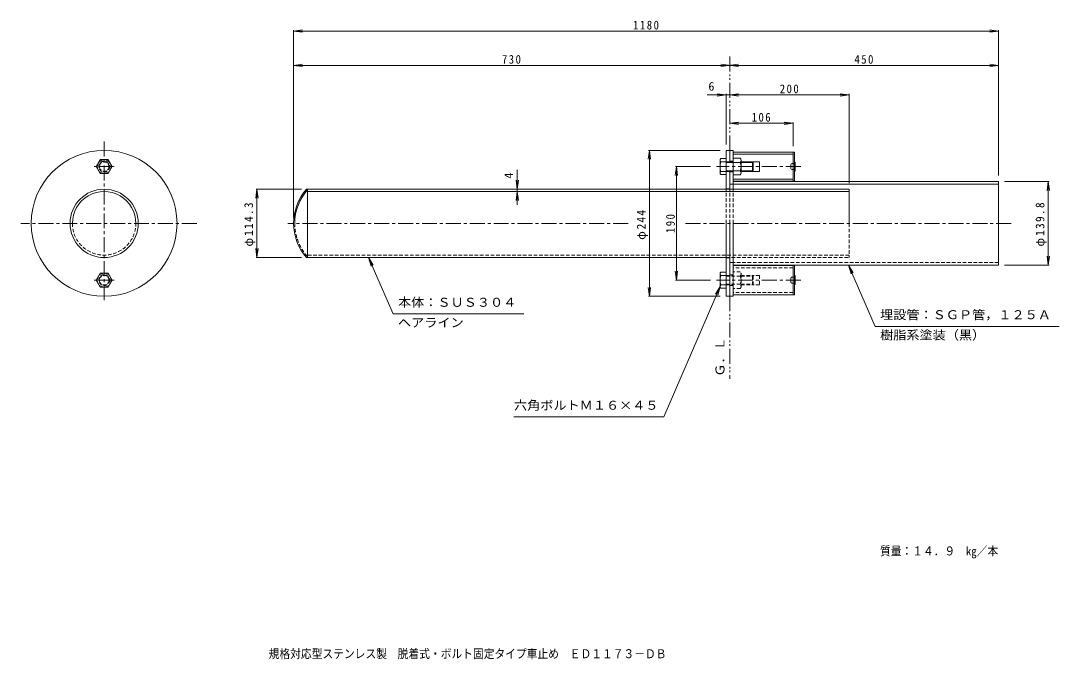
# Model space of a CAD drawing. Units: millimetres, scale not verified. Extents: x -881 to 857, y -682 to 387.
import ezdxf
from ezdxf.enums import TextEntityAlignment as Align

# ---------------------------------------------------------------- set-up
doc = ezdxf.new("R2010")
doc.units = ezdxf.units.MM
doc.header["$LTSCALE"] = 5
for name, pattern in [('CHAIN1', [8, 5, -1, 1, -1]), ('DASHED1', [1.8, 1.2, -0.6]), ('DOUBLE_CHAIN1', [8.8, 5, -1, 0.6, -0.6, 0.6, -1])]:
    doc.linetypes.add(name, pattern=pattern)
for name, color, linetype, lineweight in [('0-0_通り芯', 2, 'Continuous', 9), ('0-1_躯体', 3, 'Continuous', 9), ('0-3_建具', 6, 'Continuous', 9), ('0-5_寸法', 5, 'Continuous', 5), ('0-6_ハッチ', 3, 'Continuous', 9), ('0-F', 7, 'Continuous', 9)]:
    doc.layers.add(name, color=color, linetype=linetype, lineweight=lineweight)
doc.layers.add('0-4_その他', color=2, linetype='Continuous')
doc.layers.add('F-5_F-5ﾚｲﾔ', color=2, linetype='Continuous')
doc.styles.add('ＭＳ ゴシック', font='')
doc.styles.get('ＭＳ ゴシック').set_extended_font_data('MS Gothic')

msp = doc.modelspace()

# ---------------------------------------------------------------- linework, layer by layer
at = {"layer": '0-0_通り芯', "color": 4, "linetype": 'CHAIN1'}
for p, q in [((-741.892, -80.611), (-741.892, 188.394)), ((-586.845, 47.647), (-881.458, 47.647)), ((135.122, 47.647), (-434.515, 47.647)), ((776.361, 47.647), (228.83, 47.647))]:
    msp.add_line(p, q, dxfattribs=at)
at = {"layer": '0-0_通り芯'}
for p, q in [((322.792, 156.497), (311.149, 156.497)), ((311.149, 128.797), (311.149, 156.497)), ((289.149, 153.335), (289.149, 131.96)), ((290.162, 156.022), (299.149, 156.022)), ((290.162, 150.647), (311.149, 150.647)), ((299.149, 156.022), (299.149, 129.272)), ((299.149, 149.565), (311.149, 149.565)), ((322.792, 149.569), (311.149, 149.569)), ((324.149, 132.262), (324.149, 153.033)), ((324.149, 150.647), (343.066, 150.647)), ((324.149, 149.565), (344.149, 149.565)), ((344.149, 149.565), (343.066, 150.647)), ((343.066, 150.647), (343.066, 134.647)), ((344.149, 135.73), (344.149, 149.565)), ((290.162, 134.647), (311.149, 134.647)), ((290.162, 129.272), (299.149, 129.272)), ((299.149, 135.73), (311.149, 135.73)), ((322.792, 135.726), (311.149, 135.726)), ((322.792, 128.797), (311.149, 128.797)), ((324.149, 135.73), (344.149, 135.73)), ((324.149, 134.647), (343.066, 134.647)), ((343.066, 134.647), (344.149, 135.73)), ((290.162, -33.978), (299.149, -33.978)), ((299.149, -60.728), (299.149, -33.978)), ((289.149, -58.04), (289.149, -36.665)), ((290.162, -39.353), (299.149, -39.353)), ((290.162, -55.353), (299.149, -55.353)), ((290.162, -60.728), (299.149, -60.728))]:
    msp.add_line(p, q, dxfattribs=at)
at = {"layer": '0-0_通り芯', "color": 4}
for p, q in [((505.149, 104.797), (-403.283, 104.797)), ((-401.351, -9.503), (-401.351, 104.797)), ((505.149, 104.797), (505.149, 47.647)), ((505.149, 100.797), (-401.351, 100.797)), ((299.149, -9.503), (-403.283, -9.503))]:
    msp.add_line(p, q, dxfattribs=at)
at = {"layer": '0-0_通り芯', "color": 4, "linetype": 'DASHED1'}
for p, q in [((505.149, 47.647), (505.149, -9.503)), ((505.149, -5.503), (-401.351, -5.503)), ((299.149, -9.503), (505.149, -9.503))]:
    msp.add_line(p, q, dxfattribs=at)
at = {"layer": '0-0_通り芯', "linetype": 'DASHED1'}
for p, q in [((322.792, -33.503), (311.149, -33.503)), ((311.149, -33.503), (311.149, -61.203)), ((299.149, -39.353), (311.149, -39.353)), ((299.149, -40.435), (311.149, -40.435)), ((322.792, -40.431), (311.149, -40.431)), ((324.149, -36.967), (324.149, -57.739)), ((324.149, -39.353), (343.066, -39.353)), ((324.149, -40.435), (344.149, -40.435)), ((343.066, -39.353), (344.149, -40.435)), ((343.066, -55.353), (343.066, -39.353)), ((344.149, -40.435), (344.149, -54.27)), ((299.149, -54.27), (311.149, -54.27)), ((299.149, -55.353), (311.149, -55.353)), ((322.792, -54.275), (311.149, -54.275)), ((322.792, -61.203), (311.149, -61.203)), ((324.149, -54.27), (344.149, -54.27)), ((324.149, -55.353), (343.066, -55.353)), ((344.149, -54.27), (343.066, -55.353))]:
    msp.add_line(p, q, dxfattribs=at)
at = {"layer": '0-0_通り芯', "color": 4}
msp.add_circle((-741.892, 47.647), 57.15, dxfattribs=at)
at = {"layer": '0-0_通り芯'}
for centre, radius, start, end in [((319.048, 153.033), 5.101, 317.22217, 42.77783), ((293.219, 153.335), 4.07, 138.67599, 221.32451), ((321.23, 142.647), 32.081, 165.56003, 194.44019), ((305.814, 142.647), 18.335, 337.81938, 22.18069), ((293.219, 131.96), 4.07, 138.67543, 221.32401), ((319.048, 132.262), 5.101, 317.22217, 42.77783), ((293.219, -36.665), 4.07, 138.67599, 221.32457), ((321.23, -47.353), 32.081, 165.55981, 194.43997), ((293.219, -58.04), 4.07, 138.67549, 221.32401)]:
    msp.add_arc(centre, radius, start, end, dxfattribs=at)
at = {"layer": '0-0_通り芯', "color": 4}
for centre, radius, start, end in [((-338.351, 47.647), 86.5, 138.6472, 221.3528), ((-741.892, 47.647), 53.15, 0, 180.00096), ((-338.351, 47.647), 84.5, 138.20741, 180)]:
    msp.add_arc(centre, radius, start, end, dxfattribs=at)
at = {"layer": '0-0_通り芯', "color": 4, "linetype": 'DASHED1'}
for centre, radius, start, end in [((-741.892, 47.647), 53.15, 180.00096, 0), ((-338.351, 47.647), 84.5, 180, 221.79259)]:
    msp.add_arc(centre, radius, start, end, dxfattribs=at)
at = {"layer": '0-0_通り芯', "linetype": 'DASHED1'}
for centre, radius, start, end in [((319.048, -36.967), 5.101, 317.22217, 42.77783), ((305.814, -47.353), 18.335, 337.81931, 22.18062), ((319.048, -57.739), 5.101, 317.22217, 42.77783)]:
    msp.add_arc(centre, radius, start, end, dxfattribs=at)
at = {"layer": '0-1_躯体'}
for p, q in [((311.149, 169.647), (299.149, 169.647)), ((299.149, 169.647), (299.149, 104.797)), ((305.149, 169.647), (305.149, 150.647)), ((311.149, 169.647), (311.149, 150.647)), ((311.149, 151.647), (305.149, 151.647)), ((355.149, 150.647), (324.149, 150.647)), ((355.149, 150.647), (355.149, 134.647)), ((305.149, 134.647), (305.149, 104.797)), ((311.149, 133.647), (305.149, 133.647)), ((311.149, 134.647), (311.149, 104.797)), ((355.149, 134.647), (324.149, 134.647)), ((305.149, 105.397), (299.149, 105.397)), ((311.149, 113.047), (305.149, 113.047)), ((299.149, 47.647), (299.149, -74.353)), ((305.149, 47.647), (305.149, -74.353)), ((311.149, 47.647), (311.149, -39.353)), ((311.149, -55.353), (311.149, -74.353)), ((311.149, -74.353), (299.149, -74.353))]:
    msp.add_line(p, q, dxfattribs=at)
at = {"layer": '0-1_躯体', "linetype": 'CHAIN1'}
for p, q in [((-724.902, 142.647), (-758.408, 142.647)), ((-724.902, -47.353), (-758.408, -47.353))]:
    msp.add_line(p, q, dxfattribs=at)
at = {"layer": '0-1_躯体', "linetype": 'DASHED1'}
for p, q in [((299.149, 47.647), (299.149, 104.797)), ((305.149, 47.647), (305.149, 104.797)), ((311.149, 47.647), (311.149, 104.797)), ((305.149, -10.103), (299.149, -10.103)), ((311.149, -17.753), (305.149, -17.753)), ((311.149, -38.353), (305.149, -38.353)), ((311.149, -55.353), (311.149, -39.353)), ((355.149, -39.353), (343.066, -39.353)), ((355.149, -39.353), (355.149, -55.353)), ((311.149, -56.353), (305.149, -56.353)), ((355.149, -55.353), (343.066, -55.353))]:
    msp.add_line(p, q, dxfattribs=at)
at = {"layer": '0-1_躯体', "color": 2}
for points in [[(-728.517, 142.647), (-735.204, 154.231), (-748.579, 154.231), (-755.267, 142.647), (-748.579, 131.064), (-735.204, 131.064)], [(-728.517, -47.353), (-735.204, -58.936), (-748.579, -58.936), (-755.267, -47.353), (-748.579, -35.77), (-735.204, -35.77)]]:
    msp.add_lwpolyline(points, close=True, dxfattribs=at)
for centre in [(-741.892, 142.647), (-741.892, -47.353)]:
    msp.add_circle(centre, 11.583, dxfattribs=at)
at = {"layer": '0-1_躯体', "linetype": 'DASHED1'}
for centre, radius in [((-741.892, 142.647), 9), ((-741.892, 142.647), 8), ((-741.892, -47.353), 9), ((-741.892, -47.353), 8)]:
    msp.add_circle(centre, radius, dxfattribs=at)
at = {"layer": '0-1_躯体'}
msp.add_arc((-741.892, 47.647), 122, 0.00015, 0, dxfattribs=at)
at = {"layer": '0-3_建具'}
for p, q in [((411.149, 166.947), (311.149, 166.947)), ((411.149, 163.447), (311.149, 163.447)), ((411.149, 118.347), (411.149, 166.947)), ((411.149, 121.847), (311.149, 121.847)), ((411.149, 118.347), (311.149, 118.347)), ((755.149, 117.547), (311.149, 117.547)), ((755.149, 113.047), (311.149, 113.047)), ((755.149, -22.253), (755.149, 117.547)), ((755.149, -22.253), (311.149, -22.253)), ((411.149, -23.053), (311.149, -23.053)), ((411.149, -23.053), (411.149, -71.653)), ((411.149, -71.653), (311.149, -71.653))]:
    msp.add_line(p, q, dxfattribs=at)
at = {"layer": '0-3_建具', "linetype": 'CHAIN1'}
for p, q in [((424.028, 142.647), (282.999, 142.647)), ((424.028, -47.353), (282.999, -47.353))]:
    msp.add_line(p, q, dxfattribs=at)
at = {"layer": '0-3_建具', "linetype": 'DASHED1'}
for p, q in [((755.149, -17.753), (311.149, -17.753)), ((411.149, -26.553), (311.149, -26.553)), ((411.149, -68.153), (311.149, -68.153))]:
    msp.add_line(p, q, dxfattribs=at)
at = {"layer": '0-5_寸法'}
for p, q in [((413.449, 166.947), (411.149, 166.947)), ((413.449, 118.347), (413.449, 166.947)), ((413.449, 118.347), (411.149, 118.347)), ((413.449, -23.053), (411.149, -23.053)), ((413.449, -23.053), (413.449, -71.653)), ((413.449, -71.653), (411.149, -71.653))]:
    msp.add_line(p, q, dxfattribs=at)
at = {"layer": '0-6_ハッチ', "color": 6, "linetype": 'DOUBLE_CHAIN1'}
for p, q in [((305.149, 169.647), (305.149, 330.104)), ((305.149, -74.353), (305.149, -212.184))]:
    msp.add_line(p, q, dxfattribs=at)
at = {"layer": '0-6_ハッチ'}
for p, q in [((407.449, 145.647), (407.449, 139.647)), ((409.449, 147.647), (413.449, 147.647)), ((414.449, 150.147), (413.449, 150.147)), ((414.449, 150.147), (414.449, 135.147)), ((409.449, 137.647), (413.449, 137.647)), ((414.449, 135.147), (413.449, 135.147)), ((414.449, -39.853), (413.449, -39.853)), ((414.449, -39.853), (414.449, -54.853)), ((414.449, -54.853), (413.449, -54.853))]:
    msp.add_line(p, q, dxfattribs=at)
at = {"layer": '0-6_ハッチ', "linetype": 'DASHED1'}
for p, q in [((407.449, -44.353), (407.449, -50.353)), ((409.449, -42.353), (413.449, -42.353)), ((409.449, -52.353), (413.449, -52.353))]:
    msp.add_line(p, q, dxfattribs=at)
at = {"layer": '0-6_ハッチ'}
for centre, start, end in [((409.449, 145.647), 90.00214, 180), ((409.449, 139.647), 180, 269.99786)]:
    msp.add_arc(centre, 2, start, end, dxfattribs=at)
at = {"layer": '0-6_ハッチ', "linetype": 'DASHED1'}
for centre, start, end in [((409.449, -44.353), 90.00214, 180), ((409.449, -50.353), 180, 269.99786)]:
    msp.add_arc(centre, 2, start, end, dxfattribs=at)
at = {"layer": '0-F'}
for p, q in [((-424.851, 369.337), (-409.98, 371.295)), ((-424.851, 57.647), (-424.851, 370.837)), ((-424.851, 369.337), (755.149, 369.337)), ((-424.851, 369.337), (-409.98, 367.379)), ((755.149, 369.337), (740.277, 371.295)), ((755.149, 369.337), (740.277, 367.379)), ((755.149, 127.547), (755.149, 370.837)), ((-424.851, 312.009), (-409.98, 313.967)), ((320.02, 310.051), (290.277, 313.967)), ((320.02, 313.967), (290.277, 310.051)), ((755.149, 312.009), (740.277, 313.967)), ((-424.851, 312.009), (755.149, 312.009)), ((-424.851, 312.009), (-409.98, 310.051)), ((755.149, 312.009), (740.277, 310.051)), ((267.428, 262.659), (505.149, 262.659)), ((299.149, 262.659), (284.277, 264.616)), ((299.149, 262.659), (284.277, 260.701)), ((299.149, 179.647), (299.149, 264.159)), ((305.149, 262.659), (320.02, 264.616)), ((305.149, 262.659), (320.02, 260.701)), ((505.149, 262.659), (490.277, 264.616)), ((505.149, 262.659), (490.277, 260.701)), ((505.149, 114.797), (505.149, 264.159)), ((305.149, 215.134), (320.02, 217.092)), ((305.149, 215.134), (411.149, 215.134)), ((305.149, 215.134), (320.02, 213.176)), ((411.149, 215.134), (396.277, 217.092)), ((411.149, 215.134), (396.277, 213.176)), ((411.149, 176.947), (411.149, 216.634)), ((170.836, 169.647), (168.878, 154.776)), ((289.149, 169.647), (169.336, 169.647)), ((170.836, -74.353), (170.836, 169.647)), ((170.836, 169.647), (172.794, 154.776)), ((215.948, 142.647), (213.991, 127.776)), ((272.999, 142.647), (214.448, 142.647)), ((215.948, -47.353), (215.948, 142.647)), ((215.948, 142.647), (217.906, 127.776)), ((-50.418, 137.173), (-50.418, 78.862)), ((-486.229, 104.797), (-488.187, 89.926)), ((-411.351, 104.797), (-487.729, 104.797)), ((-486.229, -9.503), (-486.229, 104.797)), ((-486.229, 104.797), (-484.271, 89.926)), ((-50.418, 104.797), (-52.376, 119.669)), ((-50.418, 104.797), (-48.46, 119.669)), ((765.149, 117.547), (839.801, 117.547)), ((838.301, 117.547), (836.343, 102.676)), ((838.301, -22.253), (838.301, 117.547)), ((838.301, 117.547), (840.259, 102.676)), ((-50.418, 100.798), (-52.376, 85.926)), ((-50.418, 100.798), (-48.46, 85.926)), ((-486.229, -9.503), (-488.187, 5.369)), ((-486.229, -9.503), (-484.271, 5.369)), ((-411.351, -9.503), (-487.729, -9.503)), ((-258.358, -103.87), (-299.227, -9.503)), ((-299.227, -9.503), (-291.52, -22.371)), ((-299.227, -9.503), (-295.113, -23.928)), ((838.301, -22.253), (836.343, -7.381)), ((838.301, -22.253), (840.259, -7.381)), ((215.948, -47.353), (213.991, -32.481)), ((215.948, -47.353), (217.906, -32.481)), ((504.225, -22.253), (508.339, -36.678)), ((765.149, -22.253), (839.801, -22.253)), ((272.999, -47.353), (214.448, -47.353)), ((170.836, -74.353), (168.878, -59.481)), ((170.836, -74.353), (172.794, -59.481)), ((289.149, -58.04), (281.442, -70.909)), ((289.149, -74.353), (169.336, -74.353)), ((-258.358, -103.87), (-39.207, -103.87)), ((548.568, -124.641), (856.69, -124.641)), ((-55.923, -276.109), (194.706, -276.109))]:
    msp.add_line(p, q, dxfattribs=at)
for points in [[(548.568, -124.641), (504.225, -22.253), (511.932, -35.121)], [(194.706, -276.109), (289.149, -58.04), (285.035, -72.465)]]:
    msp.add_lwpolyline(points, dxfattribs=at)

# ---------------------------------------------------------------- texts
at = {"layer": '0-4_その他', "insert": (388.899, 265.159), "char_height": 14.66, "attachment_point": 7, "style": 'ＭＳ ゴシック'}
msp.add_mtext('\\T1.27;\\W0.9;200', dxfattribs=at)
at = {"layer": '0-5_寸法', "color": 2, "style": 'ＭＳ ゴシック', "width": 0.9}
msp.add_text('質量：１４．９\u3000kg／本', height=14.66, dxfattribs=at).set_placement((556.603, -512.337), align=Align.BOTTOM_LEFT)
at = {"layer": '0-F', "color": 2, "style": 'ＭＳ ゴシック'}
msp.add_text('6', height=14.66, dxfattribs=at).set_placement((269.53, 265.159), align=Align.BOTTOM_LEFT)
msp.add_text('4', height=14.66, rotation=90, dxfattribs=at).set_placement((-52.918, 122.484), align=Align.BOTTOM_LEFT)
at = {"layer": '0-F', "color": 2, "style": 'ＭＳ ゴシック', "width": 1.1}
for s, p in [('本体：ＳＵＳ３０４', (-250.05, -96.318)), ('埋設管：ＳＧＰ管，１２５Ａ', (556.875, -117.089)), ('ヘアライン', (-250.05, -130.302)), ('樹脂系塗装（黒）', (556.875, -151.073)), ('六角ボルトＭ１６×４５', (-55.923, -268.557))]:
    msp.add_text(s, height=14.66, dxfattribs=at).set_placement(p, align=Align.BOTTOM_LEFT)
msp.add_text('Ｇ．Ｌ', height=14.66, rotation=90, dxfattribs=at).set_placement((300.789, -208.914), align=Align.BOTTOM_LEFT)
at = {"layer": '0-F', "color": 2, "char_height": 14.66, "attachment_point": 7, "style": 'ＭＳ ゴシック'}
for s, insert in [('\\T1.28;\\W0.9;1180', (143.274, 371.837)), ('\\T1.27;\\W0.9;730', (-76.101, 314.509)), ('\\T1.27;\\W0.9;450', (513.899, 314.509)), ('\\T1.27;\\W0.9;106', (341.899, 217.634))]:
    msp.add_mtext(s, dxfattribs=dict(at, insert=insert))
at = {"layer": '0-F', "color": 2, "char_height": 14.66, "attachment_point": 7, "rotation": 90, "style": 'ＭＳ ゴシック'}
for s, insert in [('\\T1.23;\\W0.95;φ114.3', (-488.729, 8.897)), ('\\T1.23;\\W0.95;φ139.8', (835.801, 8.897)), ('\\T1.21;\\W0.95;φ244', (168.336, 20.147)), ('\\T1.27;\\W0.9;190', (213.448, 31.397))]:
    msp.add_mtext(s, dxfattribs=dict(at, insert=insert))
at = {"layer": 'F-5_F-5ﾚｲﾔ', "style": 'ＭＳ ゴシック', "width": 0.9}
msp.add_text('規格対応型ステンレス製\u3000脱着式・ボルト固定タイプ車止め\u3000ＥＤ１１７３－ＤＢ', height=14.66, dxfattribs=at).set_placement((-466.549, -684.222), align=Align.BOTTOM_LEFT)

doc.saveas('drawing.dxf')
